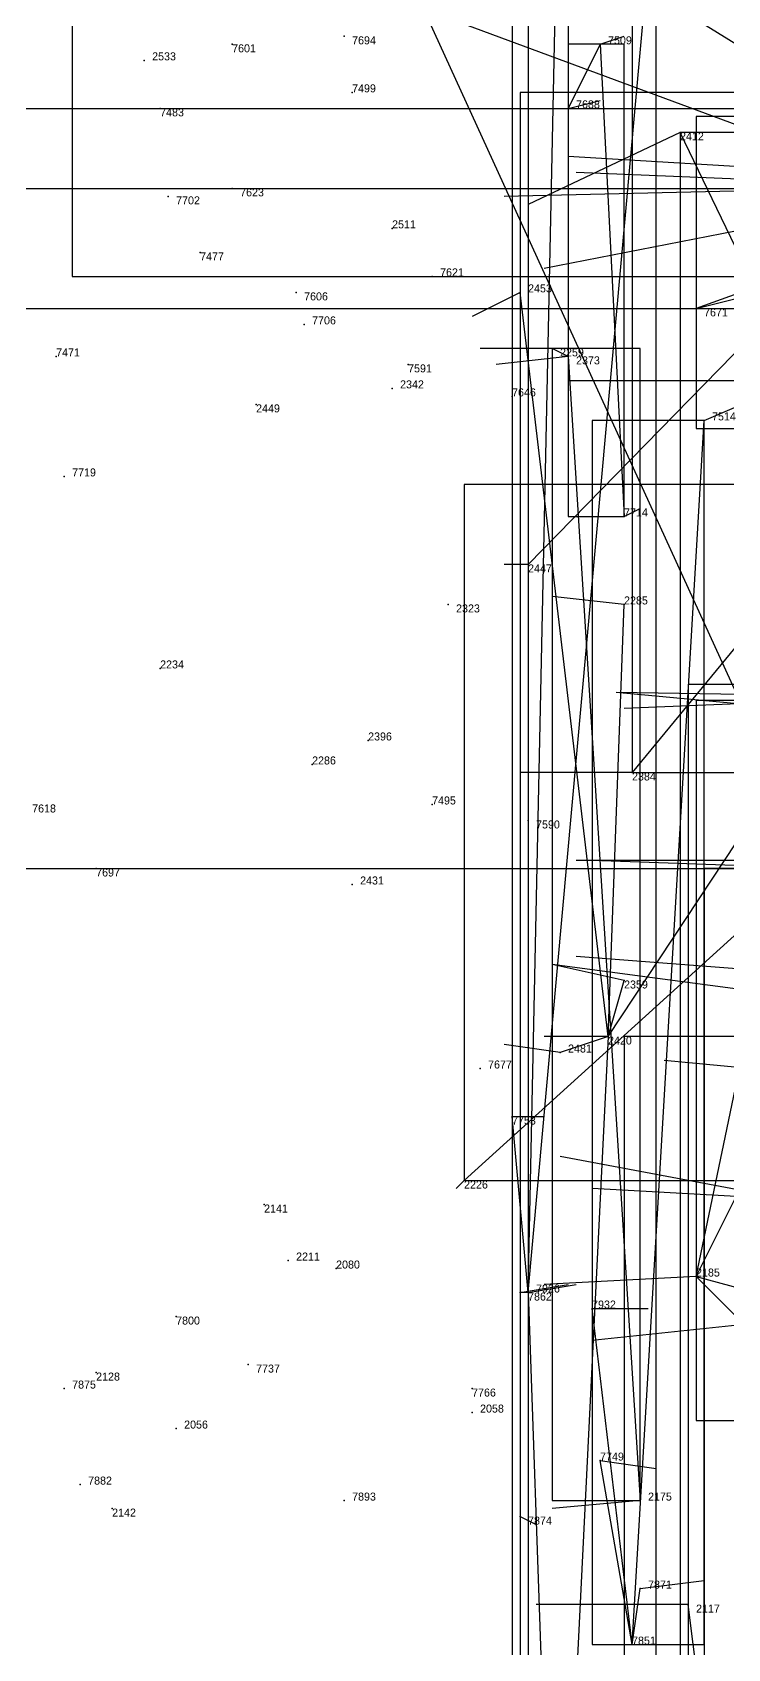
# Model space of a CAD drawing. Extents: x -0.07 to 1.1, y -0.07 to 1.1.
# Drawn here: x 0.85 to 0.937, y 0.6905 to 0.8925 of the extents above; entities that cross this region are included whole.
import ezdxf

# ---------------------------------------------------------------- set-up
doc = ezdxf.new("R2010")
doc.units = 0
for name, color, linetype in [('Clients', 3, 'CONTINUOUS'), ('Facilities', 3, 'CONTINUOUS'), ('Facilities_lines', 3, 'CONTINUOUS'), ('Min_max_boxes', 1, 'CONTINUOUS'), ('Normals', 1, 'CONTINUOUS'), ('Source_points', 5, 'CONTINUOUS'), ('Text', 3, 'CONTINUOUS')]:
    doc.layers.add(name, color=color, linetype=linetype)

msp = doc.modelspace()

# ---------------------------------------------------------------- linework, layer by layer
at = {"layer": 'Clients', "color": 5}
for p in [(0.917, 0.883, 1), (0.931, 0.88), (0.911, 0.86), (0.933, 0.858, 1), (0.915, 0.853), (0.934, 0.844, 1), (0.924, 0.832, 1), (0.912, 0.826), (0.924, 0.821), (0.925, 0.8), (0.924, 0.774), (0.916, 0.765), (0.91, 0.757, 1), (0.904, 0.749), (0.911, 0.735, 1), (0.92, 0.733, 1), (0.921, 0.714, 1), (0.926, 0.709), (0.926, 0.698, 1), (0.932, 0.696)]:
    msp.add_point(p, dxfattribs=at)
at = {"layer": 'Facilities', "color": 3}
for p in [(0.875, 0.891, 1), (0.889, 0.892, 1), (0.921, 0.891, 1), (0.864, 0.889), (0.89, 0.885, 1), (0.866, 0.883, 1), (0.875, 0.873, 1), (0.867, 0.872, 1), (0.895, 0.868), (0.871, 0.865, 1), (0.9, 0.862, 1), (0.883, 0.86, 1), (0.884, 0.856, 1), (0.853, 0.852, 1), (0.897, 0.851, 1), (0.917, 0.852), (0.895, 0.848), (0.91, 0.847, 1), (0.878, 0.846), (0.854, 0.837, 1), (0.902, 0.821), (0.866, 0.813), (0.892, 0.804), (0.885, 0.801), (0.9, 0.796, 1), (0.912, 0.794, 1), (0.858, 0.788, 1), (0.89, 0.786), (0.922, 0.767), (0.906, 0.763, 1), (0.879, 0.746), (0.882, 0.739), (0.888, 0.738), (0.933, 0.737), (0.912, 0.735, 1), (0.868, 0.732, 1), (0.877, 0.726, 1), (0.858, 0.725), (0.854, 0.723, 1), (0.905, 0.723, 1), (0.905, 0.72), (0.868, 0.718), (0.856, 0.711, 1), (0.86, 0.708), (0.889, 0.709, 1), (0.911, 0.707, 1), (0.925, 0.691, 1)]:
    msp.add_point(p, dxfattribs=at)
at = {"layer": 'Facilities_lines', "color": 3}
for p, q in [((0.796, 0.979, 1), (0.951, 0.883, 1)), ((0.879, 0.939), (0.948, 0.788)), ((0.912, 0.735, 1), (0.916, 0.925, 1)), ((1, 0.916, 0.069), (0.912, 0.826)), ((0.912, 0.735, 1), (0.928, 0.912, 1)), ((0.865, 0.908), (1, 0.858, 0.065)), ((0.921, 0.891, 1), (0.917, 0.883, 1)), ((0.921, 0.891, 1), (0.924, 0.832, 1)), ((1, 0.891, 0.056), (0.925, 0.8)), ((0.922, 0.767), (1, 0.885, 0.051)), ((1, 0.882, 0.916), (0.933, 0.858, 1)), ((0.983, 0.772), (0.931, 0.88)), ((0.922, 0.767), (0.911, 0.86)), ((0.917, 0.852), (0.915, 0.853)), ((0.917, 0.852), (0.926, 0.709)), ((0.925, 0.691, 1), (0.934, 0.844, 1)), ((1, 0.836, 0.072), (0.904, 0.749)), ((0.922, 0.767), (0.924, 0.821)), ((0.933, 0.737), (0.948, 0.809)), ((0.922, 0.767), (0.924, 0.774)), ((0.922, 0.767), (0.915, 0.625)), ((0.922, 0.767), (0.916, 0.765)), ((0.912, 0.735, 1), (0.91, 0.757, 1)), ((0.933, 0.737), (0.938, 0.747)), ((0.933, 0.737), (0.939, 0.731)), ((0.933, 0.737), (1, 0.719, 0.035)), ((0.912, 0.735, 1), (0.911, 0.735, 1)), ((0.912, 0.735, 1), (0.914, 0.678, 1)), ((0.925, 0.691, 1), (0.92, 0.733, 1)), ((0.925, 0.691, 1), (0.921, 0.714, 1)), ((0.925, 0.691, 1), (0.926, 0.698, 1)), ((0.941, 0.625), (0.932, 0.696))]:
    msp.add_line(p, q, dxfattribs=at)
at = {"layer": 'Min_max_boxes', "color": 1}
for p, q in [((0.855, 1, 0.974), (0.855, 0.862, 0.974)), ((0.855, 1, 1), (0.855, 0.862, 1)), ((0.917, 1, 0.723), (0.917, 0.849, 0.723)), ((0.917, 1, 0.977), (0.917, 0.849, 0.977)), ((0.925, 0.94), (0.925, 0.8)), ((0.925, 0.94, 0.12), (0.925, 0.8, 0.12)), ((0.912, 0.927), (0.912, 0.685)), ((0.912, 0.927, 0.103), (0.912, 0.685, 0.103)), ((0.91, 0.925, 1), (0.91, 0.678, 1)), ((0.91, 0.925, 1), (0.91, 0.678, 1)), ((0.928, 0.678, 1), (0.928, 0.925, 1)), ((0.928, 0.678, 1), (0.928, 0.925, 1)), ((0.924, 0.891, 1), (0.917, 0.891, 1)), ((0.917, 0.891, 1), (0.917, 0.832, 1)), ((0.924, 0.891, 1), (0.917, 0.891, 1)), ((0.917, 0.891, 1), (0.917, 0.832, 1)), ((0.917, 0.891, 1), (0.917, 0.891, 1)), ((0.924, 0.832, 1), (0.924, 0.891, 1)), ((0.924, 0.832, 1), (0.924, 0.891, 1)), ((0.924, 0.891, 1), (0.924, 0.891, 1)), ((1, 0.885), (0.911, 0.885)), ((0.911, 0.885), (0.911, 0.625)), ((1, 0.885, 0.051), (0.911, 0.885, 0.051)), ((0.911, 0.885, 0.051), (0.911, 0.625, 0.051)), ((0.911, 0.885), (0.911, 0.885, 0.051)), ((0.728, 0.883, 0.946), (0.951, 0.883, 0.946)), ((0.728, 0.883, 1), (0.951, 0.883, 1)), ((1, 0.882, 0.915), (0.933, 0.882, 0.915)), ((0.933, 0.882, 0.915), (0.933, 0.843, 0.915)), ((1, 0.882, 1), (0.933, 0.882, 1)), ((0.933, 0.882, 1), (0.933, 0.843, 1)), ((0.933, 0.882, 0.915), (0.933, 0.882, 1)), ((1, 0.88), (0.931, 0.88)), ((0.931, 0.88), (0.931, 0.595)), ((1, 0.88, 0.014), (0.931, 0.88, 0.014)), ((0.931, 0.88, 0.014), (0.931, 0.595, 0.014)), ((0.931, 0.88), (0.931, 0.88, 0.014)), ((0.833, 0.873), (1, 0.873)), ((0.833, 0.873, 0.083), (1, 0.873, 0.083)), ((0.855, 0.862, 0.974), (1, 0.862, 0.974)), ((0.855, 0.862, 1), (1, 0.862, 1)), ((0.855, 0.862, 0.974), (0.855, 0.862, 1)), ((0.807, 0.858), (1, 0.858)), ((0.807, 0.858, 0.067), (1, 0.858, 0.067)), ((0.926, 0.853), (0.915, 0.853)), ((0.915, 0.853), (0.915, 0.709)), ((0.926, 0.853), (0.915, 0.853)), ((0.915, 0.853), (0.915, 0.709)), ((0.915, 0.853), (0.915, 0.853)), ((0.926, 0.709), (0.926, 0.853)), ((0.926, 0.709), (0.926, 0.853)), ((0.926, 0.853), (0.926, 0.853)), ((0.917, 0.849, 0.723), (1, 0.849, 0.723)), ((0.917, 0.849, 0.977), (1, 0.849, 0.977)), ((0.917, 0.849, 0.723), (0.917, 0.849, 0.977)), ((0.934, 0.844, 1), (0.92, 0.844, 1)), ((0.92, 0.844, 1), (0.92, 0.691, 1)), ((0.934, 0.844, 1), (0.92, 0.844, 1)), ((0.92, 0.844, 1), (0.92, 0.691, 1)), ((0.92, 0.844, 1), (0.92, 0.844, 1)), ((0.933, 0.843, 0.915), (1, 0.843, 0.915)), ((0.933, 0.843, 1), (1, 0.843, 1)), ((0.933, 0.843, 0.915), (0.933, 0.843, 1)), ((0.934, 0.691, 1), (0.934, 0.844, 1)), ((0.934, 0.691, 1), (0.934, 0.844, 1)), ((0.934, 0.844, 1), (0.934, 0.844, 1)), ((1, 0.836), (0.904, 0.836)), ((0.904, 0.836), (0.904, 0.749)), ((1, 0.836, 0.072), (0.904, 0.836, 0.072)), ((0.904, 0.836, 0.072), (0.904, 0.749, 0.072)), ((0.904, 0.836), (0.904, 0.836, 0.072)), ((0.917, 0.832, 1), (0.924, 0.832, 1)), ((0.917, 0.832, 1), (0.924, 0.832, 1)), ((0.917, 0.832, 1), (0.917, 0.832, 1)), ((0.924, 0.832, 1), (0.924, 0.832, 1)), ((1, 0.811), (0.932, 0.811)), ((0.932, 0.811), (0.932, 0.509)), ((1, 0.811, 0.073), (0.932, 0.811, 0.073)), ((0.932, 0.811, 0.073), (0.932, 0.509, 0.073)), ((0.932, 0.811), (0.932, 0.811, 0.073)), ((1, 0.809), (0.933, 0.809)), ((0.933, 0.809), (0.933, 0.719)), ((1, 0.809, 0.035), (0.933, 0.809, 0.035)), ((0.933, 0.809, 0.035), (0.933, 0.719, 0.035)), ((0.933, 0.809), (0.933, 0.809, 0.035)), ((0.925, 0.8), (1, 0.8)), ((0.925, 0.8, 0.12), (1, 0.8, 0.12)), ((0.925, 0.8), (0.925, 0.8, 0.12)), ((0.788, 0.788), (1, 0.788)), ((0.788, 0.788, 0.018), (1, 0.788, 0.018)), ((1, 0.788), (0.934, 0.788)), ((0.934, 0.788), (0.934, 0.47)), ((1, 0.788, 0.073), (0.934, 0.788, 0.073)), ((0.934, 0.788, 0.073), (0.934, 0.47, 0.073)), ((0.934, 0.788), (0.934, 0.788, 0.073)), ((1, 0.767, 0.914), (0.924, 0.767, 0.914)), ((0.924, 0.767, 0.914), (0.924, 0.559, 0.914)), ((1, 0.767, 1), (0.924, 0.767, 1)), ((0.924, 0.767, 1), (0.924, 0.559, 1)), ((0.924, 0.767, 0.914), (0.924, 0.767, 1)), ((0.904, 0.749), (1, 0.749)), ((0.904, 0.749, 0.072), (1, 0.749, 0.072)), ((0.904, 0.749), (0.904, 0.749, 0.072)), ((0.933, 0.719), (1, 0.719)), ((0.933, 0.719, 0.035), (1, 0.719, 0.035)), ((0.933, 0.719), (0.933, 0.719, 0.035)), ((0.915, 0.709), (0.926, 0.709)), ((0.915, 0.709), (0.926, 0.709)), ((0.915, 0.709), (0.915, 0.709)), ((0.926, 0.709), (0.926, 0.709)), ((0.92, 0.691, 1), (0.934, 0.691, 1)), ((0.92, 0.691, 1), (0.934, 0.691, 1)), ((0.92, 0.691, 1), (0.92, 0.691, 1)), ((0.934, 0.691, 1), (0.934, 0.691, 1))]:
    msp.add_line(p, q, dxfattribs=at)
at = {"layer": 'Normals', "color": 1}
for p, q in [((0.875, 0.891, 1), (0.875, 0.891, 1.1)), ((0.889, 0.892, 1), (0.889, 0.892, 1.1)), ((0.921, 0.891, 1), (0.924, 0.892, 1.1)), ((0.864, 0.889), (0.864, 0.889, 0.1)), ((0.89, 0.885, 1), (0.89, 0.885, 1.1)), ((0.866, 0.883, 1), (0.866, 0.883, 1.1)), ((0.917, 0.883, 1), (0.921, 0.884, 1.1)), ((0.931, 0.88), (0.912, 0.871, 0.098)), ((0.983, 0.873), (0.917, 0.877, 0.075)), ((0.989, 0.872), (0.918, 0.875, 0.071)), ((0.875, 0.873, 1), (0.875, 0.873, 1.1)), ((0.954, 0.873), (0.909, 0.872, 0.09)), ((0.867, 0.872, 1), (0.867, 0.872, 1.1)), ((0.95, 0.87), (0.914, 0.863, 0.093)), ((0.895, 0.868), (0.895, 0.868, 0.1)), ((0.871, 0.865, 1), (0.871, 0.865, 1.1)), ((0.9, 0.862, 1), (0.9, 0.862, 1.1)), ((0.883, 0.86, 1), (0.883, 0.86, 1.1)), ((0.911, 0.86), (0.905, 0.857, 0.1)), ((0.933, 0.858, 1), (0.941, 0.86, 1.1)), ((0.884, 0.856, 1), (0.884, 0.856, 1.1)), ((0.915, 0.853), (0.906, 0.853, 0.1)), ((0.853, 0.852, 1), (0.853, 0.852, 1.1)), ((0.897, 0.851, 1), (0.897, 0.851, 1.1)), ((0.917, 0.852), (0.908, 0.851, 0.1)), ((0.895, 0.848), (0.895, 0.848, 0.1)), ((0.91, 0.847, 1), (0.91, 0.847, 1.1)), ((0.934, 0.844, 1), (0.941, 0.847, 1.1)), ((0.878, 0.846), (0.878, 0.846, 0.1)), ((0.854, 0.837, 1), (0.854, 0.837, 1.1)), ((0.924, 0.832, 1), (0.926, 0.833, 1.1)), ((0.912, 0.826), (0.909, 0.826, 0.1)), ((0.902, 0.821), (0.902, 0.821, 0.1)), ((0.924, 0.821), (0.915, 0.822, 0.1)), ((0.866, 0.813), (0.866, 0.813, 0.1)), ((0.989, 0.809), (0.923, 0.81, 0.075)), ((0.977, 0.805), (0.923, 0.81, 0.084)), ((0.948, 0.809), (0.924, 0.808, 0.097)), ((0.892, 0.804), (0.892, 0.804, 0.1)), ((0.885, 0.801), (0.885, 0.801, 0.1)), ((0.925, 0.8), (0.911, 0.8, 0.099)), ((0.9, 0.796, 1), (0.9, 0.796, 1.1)), ((0.912, 0.794, 1), (0.912, 0.794, 1.1)), ((0.858, 0.788, 1), (0.858, 0.788, 1.1)), ((0.938, 0.789), (0.918, 0.789, 0.098)), ((0.948, 0.788), (0.92, 0.789, 0.096)), ((0.89, 0.786), (0.89, 0.786, 0.1)), ((0.924, 0.774), (0.915, 0.776, 0.1)), ((0.983, 0.767), (0.915, 0.776, 0.073)), ((0.983, 0.772), (0.918, 0.777, 0.076)), ((0.916, 0.765), (0.909, 0.766, 0.1)), ((0.922, 0.767), (0.914, 0.767, 0.1)), ((0.961, 0.761), (0.929, 0.764, 0.095)), ((0.906, 0.763, 1), (0.906, 0.763, 1.1)), ((0.91, 0.757, 1), (0.914, 0.757, 1.1)), ((0.98, 0.74), (0.916, 0.752, 0.076)), ((0.904, 0.749), (0.903, 0.748, 0.1)), ((0.938, 0.747), (0.92, 0.748, 0.098)), ((0.879, 0.746), (0.879, 0.746, 0.1)), ((0.882, 0.739), (0.882, 0.739, 0.1)), ((0.888, 0.738), (0.888, 0.738, 0.1)), ((0.911, 0.735, 1), (0.917, 0.736, 1.1)), ((0.912, 0.735, 1), (0.918, 0.736, 1.1)), ((0.933, 0.737), (0.914, 0.736, 0.098)), ((0.868, 0.732, 1), (0.868, 0.732, 1.1)), ((0.92, 0.733, 1), (0.927, 0.733, 1.1)), ((0.939, 0.731), (0.92, 0.729, 0.098)), ((0.877, 0.726, 1), (0.877, 0.726, 1.1)), ((0.858, 0.725), (0.858, 0.725, 0.1)), ((0.854, 0.723, 1), (0.854, 0.723, 1.1)), ((0.905, 0.723, 1), (0.905, 0.723, 1.1)), ((0.905, 0.72), (0.905, 0.72, 0.1)), ((0.868, 0.718), (0.868, 0.718, 0.1)), ((0.921, 0.714, 1), (0.928, 0.713, 1.1)), ((0.856, 0.711, 1), (0.856, 0.711, 1.1)), ((0.86, 0.708), (0.86, 0.708, 0.1)), ((0.889, 0.709, 1), (0.889, 0.709, 1.1)), ((0.926, 0.709), (0.915, 0.708, 0.099)), ((0.911, 0.707, 1), (0.913, 0.706, 1.1)), ((0.926, 0.698, 1), (0.934, 0.699, 1.1)), ((0.932, 0.696), (0.913, 0.696, 0.098)), ((0.925, 0.691, 1), (0.931, 0.691, 1.1))]:
    msp.add_line(p, q, dxfattribs=at)
at = {"layer": 'Source_points', "color": 5}
for p in [(0.875, 0.891, 1), (0.889, 0.892, 1), (0.921, 0.891, 1), (0.864, 0.889), (0.89, 0.885, 1), (0.866, 0.883, 1), (0.917, 0.883, 1), (0.931, 0.88), (0.875, 0.873, 1), (0.867, 0.872, 1), (0.895, 0.868), (0.871, 0.865, 1), (0.9, 0.862, 1), (0.883, 0.86, 1), (0.911, 0.86), (0.933, 0.858, 1), (0.884, 0.856, 1), (0.915, 0.853), (0.853, 0.852, 1), (0.897, 0.851, 1), (0.917, 0.852), (0.895, 0.848), (0.91, 0.847, 1), (0.878, 0.846), (0.934, 0.844, 1), (0.854, 0.837, 1), (0.924, 0.832, 1), (0.912, 0.826), (0.902, 0.821), (0.924, 0.821), (0.866, 0.813), (0.892, 0.804), (0.885, 0.801), (0.925, 0.8), (0.9, 0.796, 1), (0.912, 0.794, 1), (0.858, 0.788, 1), (0.89, 0.786), (0.924, 0.774), (0.922, 0.767), (0.916, 0.765), (0.906, 0.763, 1), (0.91, 0.757, 1), (0.904, 0.749), (0.879, 0.746), (0.882, 0.739), (0.888, 0.738), (0.933, 0.737), (0.911, 0.735, 1), (0.912, 0.735, 1), (0.868, 0.732, 1), (0.92, 0.733, 1), (0.877, 0.726, 1), (0.858, 0.725), (0.854, 0.723, 1), (0.905, 0.723, 1), (0.905, 0.72), (0.868, 0.718), (0.921, 0.714, 1), (0.856, 0.711, 1), (0.86, 0.708), (0.889, 0.709, 1), (0.926, 0.709), (0.911, 0.707, 1), (0.926, 0.698, 1), (0.932, 0.696), (0.925, 0.691, 1)]:
    msp.add_point(p, dxfattribs=at)

# ---------------------------------------------------------------- texts
at = {"layer": 'Text', "color": 3}
for s, p in [('7601', (0.875, 0.89, 1)), ('7694', (0.89, 0.891, 1)), ('7509', (0.922, 0.891, 1)), ('2533', (0.865, 0.889)), ('7499', (0.89, 0.885, 1)), ('7483', (0.866, 0.882, 1)), ('7688', (0.918, 0.883, 1)), ('2412', (0.931, 0.879)), ('7623', (0.876, 0.872, 1)), ('7702', (0.868, 0.871, 1)), ('2511', (0.895, 0.868)), ('7477', (0.871, 0.864, 1)), ('7621', (0.901, 0.862, 1)), ('2453', (0.912, 0.86)), ('7606', (0.884, 0.859, 1)), ('7706', (0.885, 0.856, 1)), ('7671', (0.934, 0.857, 1)), ('7471', (0.853, 0.852, 1)), ('2259', (0.916, 0.852)), ('7591', (0.897, 0.85, 1)), ('2373', (0.918, 0.851)), ('2342', (0.896, 0.848)), ('7646', (0.91, 0.847, 1)), ('2449', (0.878, 0.845)), ('7514', (0.935, 0.844, 1)), ('7719', (0.855, 0.837, 1)), ('7714', (0.924, 0.832, 1)), ('2447', (0.912, 0.825)), ('2323', (0.903, 0.82)), ('2285', (0.924, 0.821)), ('2234', (0.866, 0.813)), ('2396', (0.892, 0.804)), ('2286', (0.885, 0.801)), ('2384', (0.925, 0.799)), ('7618', (0.85, 0.795, 1)), ('7495', (0.9, 0.796, 1)), ('7590', (0.913, 0.793, 1)), ('7697', (0.858, 0.787, 1)), ('2431', (0.891, 0.786)), ('2359', (0.924, 0.773)), ('2481', (0.917, 0.765)), ('2420', (0.922, 0.766)), ('7677', (0.907, 0.763, 1)), ('7753', (0.91, 0.756, 1)), ('2226', (0.904, 0.748)), ('2141', (0.879, 0.745)), ('2211', (0.883, 0.739)), ('2080', (0.888, 0.738)), ('2185', (0.933, 0.737)), ('7926', (0.913, 0.735, 1)), ('7862', (0.912, 0.734, 1)), ('7932', (0.92, 0.733, 1)), ('7800', (0.868, 0.731, 1)), ('7737', (0.878, 0.725, 1)), ('7875', (0.855, 0.723, 1)), ('2128', (0.858, 0.724)), ('7766', (0.905, 0.722, 1)), ('2058', (0.906, 0.72)), ('2056', (0.869, 0.718)), ('7749', (0.921, 0.714, 1)), ('7882', (0.857, 0.711, 1)), ('7893', (0.89, 0.709, 1)), ('2175', (0.927, 0.709)), ('2142', (0.86, 0.707)), ('7874', (0.912, 0.706, 1)), ('7871', (0.927, 0.698, 1)), ('2117', (0.933, 0.695)), ('7851', (0.925, 0.691, 1))]:
    msp.add_text(s, height=0.001, dxfattribs=at).set_placement(p)

doc.saveas('drawing.dxf')
